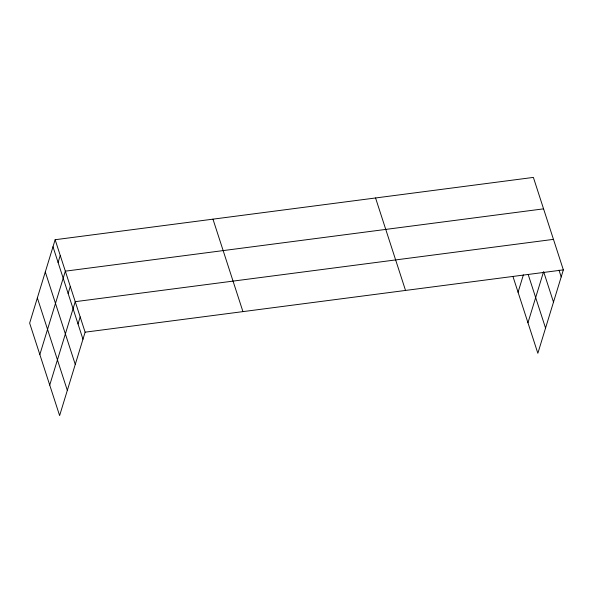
<?xml version="1.0" encoding="UTF-8"?>
<svg xmlns="http://www.w3.org/2000/svg" width="593" height="593" viewBox="0 0 593 593"><rect width="100%" height="100%" fill="white"/><g stroke="black" fill="none" stroke-linecap="round" stroke-linejoin="round"><path stroke-width="0.89" d="M55.149 239.72L29.65 323.126L59.619 415.589L85.118 332.184L55.149 239.72L533.381 177.411L563.35 269.874L537.851 353.28L512.975 276.531M58.092 262.477L60.241 255.442M39.842 354.562L65.341 271.164L543.566 208.847M68.136 293.453L70.285 286.419M49.73 385.079L75.229 301.674L553.462 239.364M78.024 323.963L80.174 316.929M518.067 292.253L523.382 274.87M527.963 322.762L543.603 271.601L553.491 302.111M85.118 332.184L563.35 269.874M558.999 270.134L561.2 276.909M528.244 274.678L545.553 328.077M375.562 197.973L405.53 290.437M212.969 219.158L242.937 311.621M52.999 246.762L82.968 339.226M45.29 271.965L75.267 364.421M37.352 297.923L67.328 390.387"/></g></svg>
